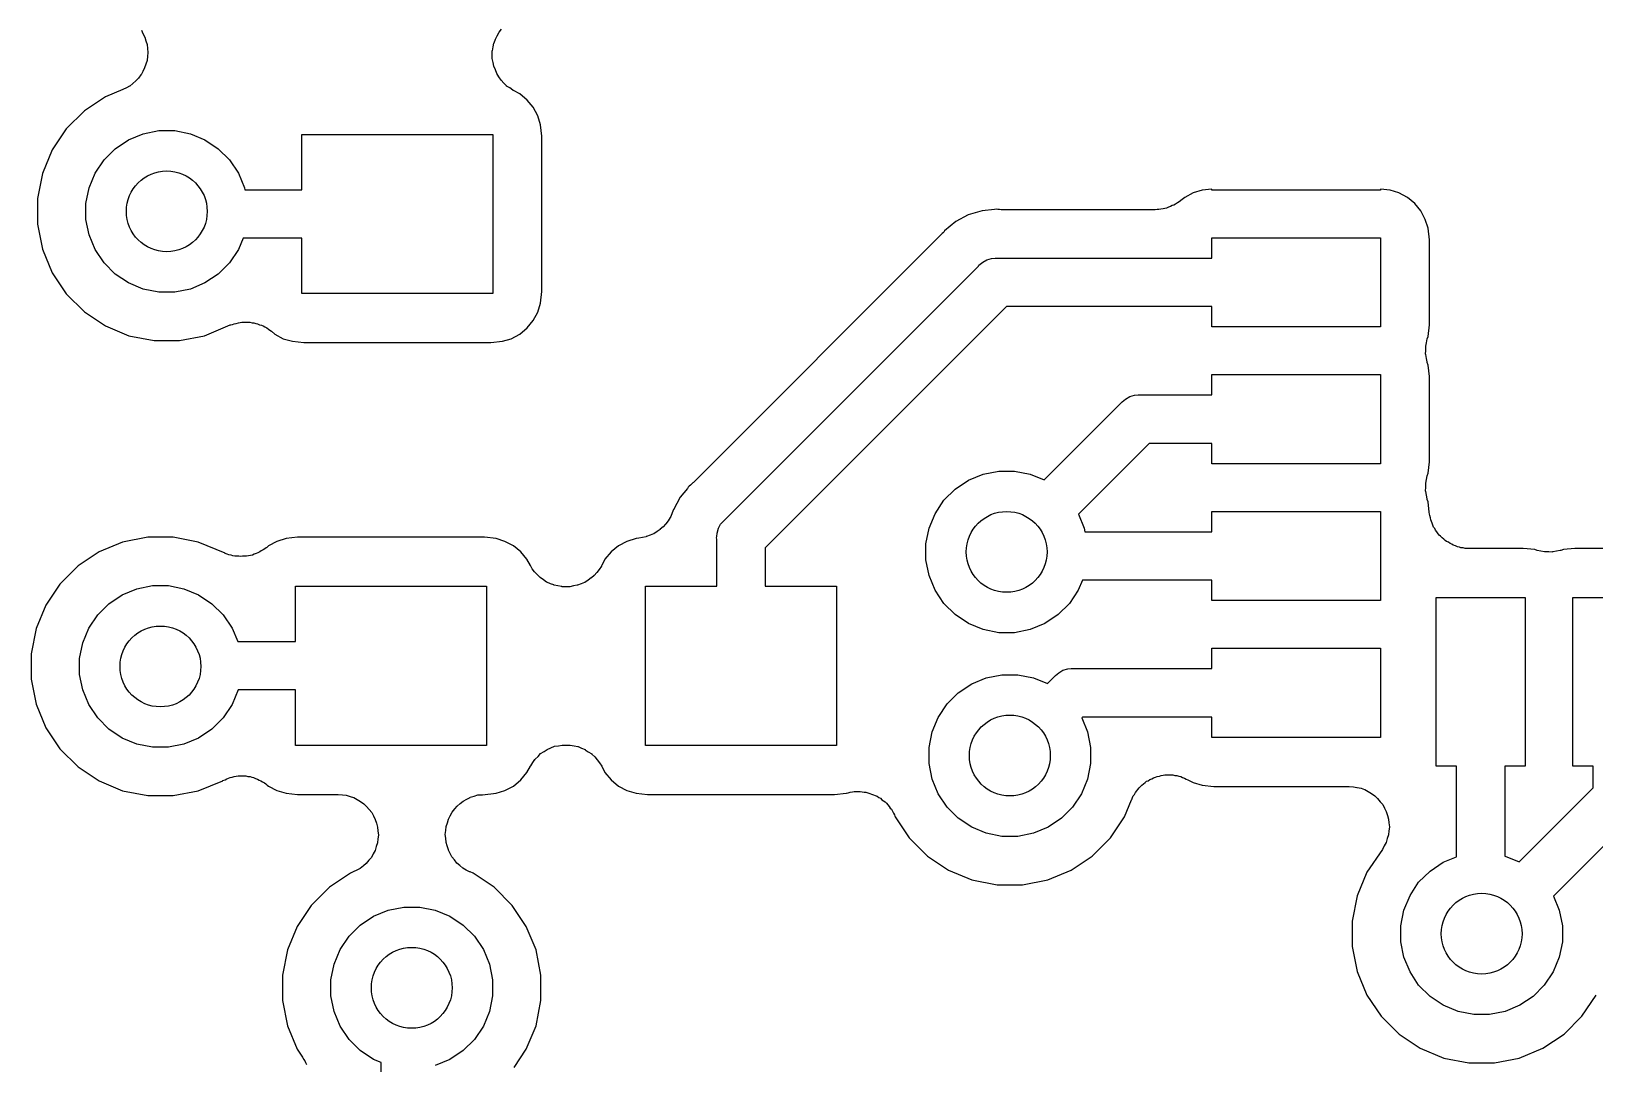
# Model space of a CAD drawing. Extents: x 98.9 to 141.5, y -118.8 to -76.2.
# Drawn here: x 111.229 to 116.143, y -114.049 to -110.804 of the extents above; entities that cross this region are included whole.
import ezdxf

# ---------------------------------------------------------------- set-up
doc = ezdxf.new("R2010")
doc.units = 0
doc.layers.add('BLACK', color=7, linetype='CONTINUOUS')

msp = doc.modelspace()

# ---------------------------------------------------------------- linework, layer by layer
at = {"layer": 'BLACK', "linetype": 'CONTINUOUS'}
for p, q in [((111.575, -110.801), (111.58, -110.811)), ((111.58, -110.811), (111.586, -110.822)), ((112.688, -110.829), (112.693, -110.818)), ((112.693, -110.818), (112.7, -110.807)), ((112.693, -110.818), (112.693, -110.818)), ((112.693, -110.818), (112.693, -110.818)), ((112.7, -110.807), (112.707, -110.797)), ((111.586, -110.822), (111.586, -110.822)), ((111.586, -110.822), (111.586, -110.823)), ((111.586, -110.823), (111.589, -110.834)), ((111.589, -110.834), (111.593, -110.846)), ((111.593, -110.846), (111.593, -110.846)), ((111.593, -110.846), (111.593, -110.846)), ((111.593, -110.846), (111.594, -110.858)), ((111.594, -110.858), (111.595, -110.871)), ((111.595, -110.871), (111.594, -110.883)), ((111.595, -110.871), (111.595, -110.871)), ((111.595, -110.871), (111.595, -110.871)), ((112.678, -110.877), (112.678, -110.865)), ((112.678, -110.865), (112.679, -110.865)), ((112.679, -110.865), (112.681, -110.853)), ((112.679, -110.865), (112.679, -110.865)), ((112.681, -110.853), (112.683, -110.841)), ((112.683, -110.841), (112.684, -110.84)), ((112.683, -110.841), (112.683, -110.841)), ((112.684, -110.84), (112.688, -110.829)), ((111.585, -110.919), (111.58, -110.93)), ((111.589, -110.907), (111.585, -110.919)), ((111.585, -110.919), (111.585, -110.919)), ((111.585, -110.919), (111.585, -110.919)), ((111.593, -110.896), (111.589, -110.907)), ((111.594, -110.883), (111.593, -110.895)), ((111.593, -110.895), (111.593, -110.896)), ((111.593, -110.896), (111.593, -110.896)), ((112.678, -110.889), (112.678, -110.877)), ((112.678, -110.89), (112.678, -110.889)), ((112.681, -110.902), (112.678, -110.89)), ((112.678, -110.89), (112.678, -110.89)), ((112.683, -110.914), (112.681, -110.902)), ((112.688, -110.925), (112.683, -110.914)), ((112.683, -110.914), (112.683, -110.914)), ((112.683, -110.914), (112.683, -110.914)), ((111.548, -110.968), (111.539, -110.976)), ((111.558, -110.96), (111.548, -110.968)), ((111.566, -110.951), (111.558, -110.96)), ((111.558, -110.96), (111.558, -110.96)), ((111.558, -110.96), (111.558, -110.96)), ((111.573, -110.941), (111.566, -110.951)), ((111.574, -110.941), (111.573, -110.941)), ((111.58, -110.93), (111.574, -110.941)), ((111.574, -110.941), (111.574, -110.941)), ((112.692, -110.937), (112.688, -110.925)), ((112.699, -110.947), (112.692, -110.937)), ((112.692, -110.937), (112.692, -110.937)), ((112.692, -110.937), (112.692, -110.937)), ((112.706, -110.958), (112.699, -110.947)), ((112.714, -110.967), (112.706, -110.958)), ((112.706, -110.958), (112.706, -110.958)), ((112.706, -110.958), (112.706, -110.958)), ((112.723, -110.975), (112.714, -110.967)), ((111.462, -111.01), (111.396, -111.054)), ((111.517, -110.987), (111.462, -111.01)), ((111.528, -110.982), (111.517, -110.987)), ((111.538, -110.976), (111.528, -110.982)), ((111.539, -110.976), (111.538, -110.976)), ((111.539, -110.976), (111.539, -110.976)), ((112.723, -110.976), (112.723, -110.975)), ((112.723, -110.975), (112.723, -110.975)), ((112.733, -110.982), (112.723, -110.976)), ((112.743, -110.989), (112.733, -110.982)), ((112.744, -110.99), (112.743, -110.989)), ((112.745, -110.99), (112.744, -110.99)), ((112.744, -110.99), (112.744, -110.99)), ((112.744, -110.99), (112.744, -110.99)), ((112.765, -111.001), (112.745, -110.99)), ((112.788, -111.02), (112.765, -111.001)), ((111.396, -111.054), (111.339, -111.111)), ((112.807, -111.043), (112.788, -111.02)), ((112.821, -111.07), (112.807, -111.043)), ((111.339, -111.111), (111.295, -111.177)), ((111.581, -111.126), (111.63, -111.116)), ((111.63, -111.116), (111.68, -111.116)), ((111.68, -111.116), (111.729, -111.126)), ((112.83, -111.098), (112.821, -111.07)), ((112.834, -111.134), (112.83, -111.098)), ((111.493, -111.173), (111.535, -111.145)), ((111.535, -111.145), (111.581, -111.126)), ((111.729, -111.126), (111.775, -111.145)), ((111.775, -111.145), (111.817, -111.173)), ((112.08, -111.302), (112.08, -111.128)), ((112.08, -111.128), (112.68, -111.128)), ((112.68, -111.128), (112.68, -111.628)), ((112.834, -111.622), (112.834, -111.134)), ((111.295, -111.177), (111.264, -111.251)), ((111.43, -111.25), (111.458, -111.208)), ((111.458, -111.208), (111.493, -111.173)), ((111.817, -111.173), (111.852, -111.208)), ((111.852, -111.208), (111.88, -111.25)), ((111.264, -111.251), (111.249, -111.33)), ((111.411, -111.296), (111.43, -111.25)), ((111.88, -111.25), (111.899, -111.296)), ((111.401, -111.345), (111.411, -111.296)), ((111.899, -111.296), (111.9, -111.302)), ((111.9, -111.302), (112.08, -111.302)), ((114.881, -111.312), (114.855, -111.326)), ((114.91, -111.303), (114.881, -111.312)), ((114.94, -111.3), (114.91, -111.303)), ((114.94, -111.303), (114.94, -111.3)), ((115.47, -111.303), (114.94, -111.303)), ((115.5, -111.303), (115.47, -111.3)), ((115.47, -111.3), (115.47, -111.303)), ((115.528, -111.312), (115.5, -111.303)), ((115.555, -111.326), (115.528, -111.312)), ((111.249, -111.33), (111.249, -111.41)), ((111.401, -111.395), (111.401, -111.345)), ((114.787, -111.362), (114.78, -111.363)), ((114.792, -111.361), (114.787, -111.362)), ((114.797, -111.36), (114.792, -111.361)), ((114.804, -111.357), (114.797, -111.36)), ((114.81, -111.355), (114.804, -111.357)), ((114.815, -111.352), (114.81, -111.355)), ((114.82, -111.35), (114.815, -111.352)), ((114.826, -111.347), (114.82, -111.35)), ((114.832, -111.343), (114.826, -111.347)), ((114.837, -111.34), (114.832, -111.343)), ((114.841, -111.337), (114.837, -111.34)), ((114.843, -111.336), (114.841, -111.337)), ((114.855, -111.326), (114.843, -111.336)), ((115.578, -111.345), (115.555, -111.326)), ((115.597, -111.368), (115.578, -111.345)), ((111.249, -111.41), (111.264, -111.489)), ((111.411, -111.444), (111.401, -111.395)), ((114.135, -111.402), (114.1, -111.431)), ((114.174, -111.381), (114.135, -111.402)), ((114.218, -111.368), (114.174, -111.381)), ((114.257, -111.364), (114.218, -111.368)), ((114.262, -111.363), (114.257, -111.364)), ((114.257, -111.364), (114.257, -111.364)), ((114.267, -111.364), (114.262, -111.363)), ((114.273, -111.364), (114.267, -111.364)), ((114.278, -111.365), (114.273, -111.364)), ((114.28, -111.365), (114.278, -111.365)), ((114.762, -111.365), (114.28, -111.365)), ((114.768, -111.364), (114.762, -111.365)), ((114.773, -111.364), (114.768, -111.364)), ((114.78, -111.363), (114.773, -111.364)), ((115.611, -111.395), (115.597, -111.368)), ((115.62, -111.423), (115.611, -111.395)), ((111.43, -111.49), (111.411, -111.444)), ((111.895, -111.454), (111.88, -111.49)), ((112.08, -111.454), (111.895, -111.454)), ((112.08, -111.628), (112.08, -111.454)), ((114.088, -111.444), (113.311, -112.222)), ((114.092, -111.44), (114.088, -111.444)), ((114.096, -111.436), (114.092, -111.44)), ((114.097, -111.435), (114.096, -111.436)), ((114.1, -111.431), (114.097, -111.435)), ((114.94, -111.517), (114.94, -111.453)), ((114.94, -111.453), (115.47, -111.453)), ((115.47, -111.453), (115.47, -111.733)), ((115.624, -111.459), (115.62, -111.423)), ((115.624, -111.727), (115.624, -111.459)), ((111.264, -111.489), (111.295, -111.563)), ((111.458, -111.532), (111.43, -111.49)), ((111.88, -111.49), (111.852, -111.532)), ((111.493, -111.567), (111.458, -111.532)), ((111.852, -111.532), (111.817, -111.567)), ((113.409, -112.339), (114.206, -111.542)), ((114.206, -111.542), (114.208, -111.539)), ((114.208, -111.539), (114.22, -111.53)), ((114.22, -111.53), (114.233, -111.522)), ((114.233, -111.522), (114.247, -111.518)), ((114.247, -111.518), (114.259, -111.517)), ((114.259, -111.517), (114.259, -111.517)), ((114.259, -111.517), (114.262, -111.517)), ((114.262, -111.517), (114.266, -111.517)), ((114.266, -111.517), (114.94, -111.517)), ((111.295, -111.563), (111.339, -111.629)), ((111.535, -111.595), (111.493, -111.567)), ((111.581, -111.614), (111.535, -111.595)), ((111.775, -111.595), (111.729, -111.614)), ((111.817, -111.567), (111.775, -111.595)), ((111.339, -111.629), (111.396, -111.686)), ((111.63, -111.624), (111.581, -111.614)), ((111.68, -111.624), (111.63, -111.624)), ((111.729, -111.614), (111.68, -111.624)), ((112.68, -111.628), (112.08, -111.628)), ((112.83, -111.658), (112.834, -111.622)), ((111.396, -111.686), (111.462, -111.73)), ((112.807, -111.713), (112.821, -111.687)), ((112.821, -111.687), (112.83, -111.658)), ((114.294, -111.669), (113.536, -112.427)), ((114.94, -111.669), (114.294, -111.669)), ((114.94, -111.733), (114.94, -111.669)), ((111.462, -111.73), (111.536, -111.761)), ((111.774, -111.761), (111.854, -111.727)), ((111.854, -111.727), (111.856, -111.727)), ((111.856, -111.727), (111.862, -111.725)), ((111.862, -111.725), (111.867, -111.723)), ((111.867, -111.723), (111.873, -111.722)), ((111.873, -111.722), (111.88, -111.72)), ((111.88, -111.72), (111.886, -111.719)), ((111.886, -111.719), (111.891, -111.718)), ((111.891, -111.718), (111.898, -111.718)), ((111.898, -111.718), (111.905, -111.718)), ((111.905, -111.718), (111.91, -111.718)), ((111.91, -111.718), (111.916, -111.718)), ((111.916, -111.718), (111.923, -111.72)), ((111.923, -111.72), (111.929, -111.72)), ((111.929, -111.72), (111.935, -111.722)), ((111.935, -111.722), (111.94, -111.723)), ((111.94, -111.723), (111.946, -111.726)), ((111.946, -111.726), (111.953, -111.728)), ((111.953, -111.728), (111.958, -111.73)), ((111.958, -111.73), (111.963, -111.733)), ((111.963, -111.733), (111.969, -111.736)), ((111.969, -111.736), (111.975, -111.74)), ((111.975, -111.74), (111.979, -111.743)), ((111.979, -111.743), (111.984, -111.746)), ((111.984, -111.746), (111.995, -111.756)), ((112.765, -111.756), (112.788, -111.736)), ((112.788, -111.736), (112.807, -111.713)), ((115.47, -111.733), (114.94, -111.733)), ((115.62, -111.763), (115.624, -111.727)), ((111.536, -111.761), (111.615, -111.776)), ((111.615, -111.776), (111.695, -111.776)), ((111.695, -111.776), (111.774, -111.761)), ((111.995, -111.756), (112.021, -111.77)), ((112.021, -111.77), (112.05, -111.778)), ((112.05, -111.778), (112.086, -111.782)), ((112.086, -111.782), (112.674, -111.782)), ((112.674, -111.782), (112.71, -111.778)), ((112.71, -111.778), (112.738, -111.77)), ((112.738, -111.77), (112.765, -111.756)), ((115.613, -111.794), (115.615, -111.783)), ((115.613, -111.795), (115.613, -111.794)), ((115.613, -111.796), (115.613, -111.795)), ((115.613, -111.807), (115.613, -111.796)), ((115.615, -111.783), (115.617, -111.771)), ((115.617, -111.771), (115.62, -111.763)), ((115.612, -111.819), (115.613, -111.807)), ((115.613, -111.82), (115.612, -111.819)), ((115.615, -111.832), (115.613, -111.82)), ((115.613, -111.82), (115.613, -111.82)), ((115.617, -111.843), (115.615, -111.832)), ((115.617, -111.845), (115.617, -111.843)), ((115.62, -111.853), (115.617, -111.845)), ((115.617, -111.845), (115.617, -111.845)), ((115.617, -111.845), (115.617, -111.845)), ((115.617, -111.845), (115.617, -111.845)), ((115.624, -111.889), (115.62, -111.853)), ((114.94, -111.947), (114.94, -111.883)), ((114.94, -111.883), (115.47, -111.883)), ((115.47, -111.883), (115.47, -112.163)), ((115.624, -112.157), (115.624, -111.889)), ((114.669, -111.96), (114.682, -111.952)), ((114.682, -111.952), (114.697, -111.948)), ((114.697, -111.948), (114.708, -111.947)), ((114.708, -111.947), (114.708, -111.947)), ((114.708, -111.947), (114.712, -111.947)), ((114.712, -111.947), (114.716, -111.947)), ((114.716, -111.947), (114.94, -111.947)), ((114.413, -112.214), (114.655, -111.972)), ((114.655, -111.972), (114.658, -111.969)), ((114.658, -111.969), (114.669, -111.96)), ((114.743, -112.099), (114.521, -112.322)), ((114.94, -112.099), (114.743, -112.099)), ((114.94, -112.163), (114.94, -112.099)), ((114.175, -112.215), (114.221, -112.196)), ((114.221, -112.196), (114.27, -112.186)), ((114.27, -112.186), (114.32, -112.186)), ((114.32, -112.186), (114.369, -112.196)), ((114.369, -112.196), (114.413, -112.214)), ((115.47, -112.163), (114.94, -112.163)), ((115.617, -112.201), (115.62, -112.193)), ((115.62, -112.193), (115.624, -112.157)), ((113.292, -112.241), (113.269, -112.268)), ((113.294, -112.237), (113.292, -112.241)), ((113.292, -112.241), (113.292, -112.241)), ((113.297, -112.233), (113.294, -112.237)), ((113.294, -112.237), (113.294, -112.237)), ((113.301, -112.23), (113.297, -112.233)), ((113.305, -112.226), (113.301, -112.23)), ((113.309, -112.223), (113.305, -112.226)), ((113.311, -112.222), (113.309, -112.223)), ((114.098, -112.278), (114.133, -112.243)), ((114.133, -112.243), (114.175, -112.215)), ((115.612, -112.249), (115.613, -112.237)), ((115.613, -112.224), (115.615, -112.213)), ((115.613, -112.225), (115.613, -112.224)), ((115.613, -112.226), (115.613, -112.225)), ((115.613, -112.237), (115.613, -112.226)), ((115.615, -112.213), (115.617, -112.201)), ((113.269, -112.268), (113.248, -112.308)), ((114.07, -112.32), (114.098, -112.278)), ((115.613, -112.25), (115.612, -112.249)), ((115.615, -112.262), (115.613, -112.25)), ((115.613, -112.25), (115.613, -112.25)), ((115.617, -112.273), (115.615, -112.262)), ((115.617, -112.275), (115.617, -112.273)), ((115.62, -112.283), (115.617, -112.275)), ((115.617, -112.275), (115.617, -112.275)), ((115.617, -112.275), (115.617, -112.275)), ((115.617, -112.275), (115.617, -112.275)), ((115.623, -112.315), (115.62, -112.283)), ((113.231, -112.342), (113.224, -112.352)), ((113.237, -112.332), (113.231, -112.342)), ((113.238, -112.332), (113.237, -112.332)), ((113.242, -112.32), (113.238, -112.331)), ((113.238, -112.331), (113.238, -112.332)), ((113.247, -112.309), (113.242, -112.32)), ((113.248, -112.308), (113.247, -112.308)), ((113.247, -112.308), (113.247, -112.308)), ((113.247, -112.308), (113.247, -112.308)), ((113.247, -112.308), (113.247, -112.309)), ((113.396, -112.353), (113.406, -112.342)), ((113.406, -112.342), (113.409, -112.339)), ((114.051, -112.366), (114.07, -112.32)), ((114.521, -112.322), (114.539, -112.366)), ((114.94, -112.377), (114.94, -112.313)), ((114.94, -112.313), (115.47, -112.313)), ((115.47, -112.313), (115.47, -112.593)), ((115.624, -112.321), (115.623, -112.315)), ((115.625, -112.326), (115.624, -112.321)), ((115.627, -112.333), (115.625, -112.326)), ((115.628, -112.339), (115.627, -112.333)), ((115.63, -112.345), (115.628, -112.339)), ((115.632, -112.35), (115.63, -112.345)), ((111.595, -112.394), (111.516, -112.409)), ((111.675, -112.394), (111.595, -112.394)), ((111.754, -112.409), (111.675, -112.394)), ((112.066, -112.394), (112.03, -112.398)), ((112.654, -112.394), (112.066, -112.394)), ((112.69, -112.398), (112.654, -112.394)), ((113.162, -112.393), (113.15, -112.395)), ((113.163, -112.392), (113.162, -112.392)), ((113.162, -112.392), (113.162, -112.393)), ((113.174, -112.388), (113.163, -112.392)), ((113.185, -112.383), (113.174, -112.388)), ((113.186, -112.383), (113.185, -112.383)), ((113.185, -112.383), (113.185, -112.383)), ((113.196, -112.376), (113.186, -112.383)), ((113.206, -112.37), (113.196, -112.376)), ((113.215, -112.361), (113.206, -112.369)), ((113.206, -112.369), (113.206, -112.369)), ((113.206, -112.369), (113.206, -112.37)), ((113.223, -112.353), (113.215, -112.361)), ((113.224, -112.352), (113.223, -112.353)), ((113.224, -112.352), (113.224, -112.352)), ((113.383, -112.396), (113.384, -112.392)), ((113.384, -112.392), (113.385, -112.381)), ((113.385, -112.381), (113.389, -112.366)), ((113.389, -112.366), (113.396, -112.353)), ((114.041, -112.415), (114.051, -112.366)), ((114.539, -112.366), (114.541, -112.377)), ((114.541, -112.377), (114.94, -112.377)), ((115.635, -112.356), (115.632, -112.35)), ((115.637, -112.362), (115.635, -112.356)), ((115.641, -112.367), (115.637, -112.362)), ((115.643, -112.372), (115.641, -112.367)), ((115.647, -112.377), (115.643, -112.372)), ((115.651, -112.383), (115.647, -112.377)), ((115.655, -112.387), (115.651, -112.383)), ((115.659, -112.391), (115.655, -112.387)), ((115.664, -112.396), (115.659, -112.391)), ((111.442, -112.44), (111.376, -112.484)), ((111.516, -112.409), (111.442, -112.44)), ((111.838, -112.444), (111.754, -112.409)), ((111.941, -112.443), (111.936, -112.445)), ((111.947, -112.44), (111.941, -112.443)), ((111.952, -112.437), (111.947, -112.44)), ((111.958, -112.434), (111.952, -112.437)), ((111.963, -112.43), (111.958, -112.434)), ((111.967, -112.427), (111.963, -112.43)), ((111.969, -112.426), (111.967, -112.427)), ((111.975, -112.421), (111.969, -112.426)), ((112.001, -112.407), (111.975, -112.421)), ((112.03, -112.398), (112.001, -112.407)), ((112.718, -112.407), (112.69, -112.398)), ((112.745, -112.421), (112.718, -112.407)), ((112.768, -112.44), (112.745, -112.421)), ((112.787, -112.463), (112.768, -112.44)), ((113.052, -112.44), (113.032, -112.463)), ((113.075, -112.421), (113.052, -112.44)), ((113.101, -112.407), (113.075, -112.421)), ((113.13, -112.398), (113.101, -112.407)), ((113.139, -112.397), (113.13, -112.398)), ((113.15, -112.395), (113.139, -112.397)), ((113.384, -112.4), (113.383, -112.396)), ((113.384, -112.548), (113.384, -112.4)), ((113.536, -112.427), (113.536, -112.548)), ((114.041, -112.465), (114.041, -112.415)), ((115.669, -112.4), (115.664, -112.396)), ((115.673, -112.404), (115.669, -112.4)), ((115.678, -112.407), (115.673, -112.404)), ((115.684, -112.41), (115.678, -112.407)), ((115.689, -112.414), (115.684, -112.41)), ((115.694, -112.416), (115.689, -112.414)), ((115.699, -112.419), (115.694, -112.416)), ((115.706, -112.421), (115.699, -112.419)), ((115.712, -112.424), (115.706, -112.421)), ((115.718, -112.425), (115.712, -112.424)), ((115.723, -112.427), (115.718, -112.425)), ((115.73, -112.427), (115.723, -112.427)), ((115.736, -112.429), (115.73, -112.427)), ((115.742, -112.429), (115.736, -112.429)), ((115.748, -112.429), (115.742, -112.429)), ((115.749, -112.429), (115.748, -112.429)), ((115.919, -112.429), (115.749, -112.429)), ((115.955, -112.433), (115.919, -112.429)), ((115.963, -112.436), (115.955, -112.433)), ((115.974, -112.438), (115.963, -112.436)), ((115.986, -112.44), (115.974, -112.438)), ((115.987, -112.44), (115.986, -112.44)), ((115.999, -112.44), (115.987, -112.44)), ((115.987, -112.44), (115.987, -112.44)), ((116.011, -112.441), (115.999, -112.44)), ((116.012, -112.44), (116.011, -112.44)), ((116.011, -112.44), (116.011, -112.441)), ((116.023, -112.438), (116.012, -112.44)), ((116.035, -112.436), (116.023, -112.438)), ((116.036, -112.436), (116.035, -112.436)), ((116.037, -112.436), (116.036, -112.436)), ((116.036, -112.436), (116.036, -112.436)), ((116.036, -112.436), (116.036, -112.436)), ((116.045, -112.433), (116.037, -112.436)), ((116.081, -112.429), (116.045, -112.433)), ((116.349, -112.429), (116.081, -112.429)), ((111.376, -112.484), (111.319, -112.541)), ((111.839, -112.445), (111.838, -112.444)), ((111.845, -112.447), (111.839, -112.445)), ((111.85, -112.449), (111.845, -112.447)), ((111.857, -112.45), (111.85, -112.449)), ((111.863, -112.452), (111.857, -112.45)), ((111.869, -112.453), (111.863, -112.452)), ((111.874, -112.454), (111.869, -112.453)), ((111.881, -112.454), (111.874, -112.454)), ((111.888, -112.455), (111.881, -112.454)), ((111.893, -112.454), (111.888, -112.455)), ((111.899, -112.454), (111.893, -112.454)), ((111.906, -112.453), (111.899, -112.454)), ((111.912, -112.452), (111.906, -112.453)), ((111.918, -112.451), (111.912, -112.452)), ((111.924, -112.45), (111.918, -112.451)), ((111.93, -112.447), (111.924, -112.45)), ((111.936, -112.445), (111.93, -112.447)), ((112.798, -112.483), (112.787, -112.463)), ((112.804, -112.493), (112.798, -112.483)), ((113.021, -112.485), (113.014, -112.495)), ((113.022, -112.483), (113.021, -112.484)), ((113.021, -112.484), (113.021, -112.484)), ((113.021, -112.484), (113.021, -112.484)), ((113.021, -112.484), (113.021, -112.485)), ((113.032, -112.463), (113.022, -112.483)), ((114.051, -112.514), (114.041, -112.465)), ((111.319, -112.541), (111.275, -112.607)), ((112.811, -112.503), (112.804, -112.493)), ((112.812, -112.504), (112.811, -112.503)), ((112.811, -112.503), (112.811, -112.503)), ((112.82, -112.512), (112.812, -112.504)), ((112.829, -112.521), (112.82, -112.512)), ((112.839, -112.528), (112.829, -112.521)), ((112.829, -112.521), (112.829, -112.521)), ((112.829, -112.521), (112.829, -112.521)), ((112.849, -112.535), (112.839, -112.528)), ((112.85, -112.535), (112.849, -112.535)), ((112.849, -112.535), (112.849, -112.535)), ((112.861, -112.54), (112.85, -112.535)), ((112.872, -112.544), (112.861, -112.54)), ((112.957, -112.54), (112.946, -112.545)), ((112.968, -112.536), (112.957, -112.54)), ((112.969, -112.536), (112.968, -112.536)), ((112.979, -112.529), (112.969, -112.536)), ((112.969, -112.536), (112.969, -112.536)), ((112.989, -112.522), (112.979, -112.529)), ((112.99, -112.522), (112.989, -112.522)), ((112.989, -112.522), (112.989, -112.522)), ((112.998, -112.514), (112.99, -112.522)), ((113.007, -112.505), (112.998, -112.514)), ((113.014, -112.495), (113.007, -112.505)), ((113.007, -112.505), (113.007, -112.505)), ((113.007, -112.505), (113.007, -112.505)), ((114.07, -112.56), (114.051, -112.514)), ((114.533, -112.529), (114.52, -112.56)), ((114.94, -112.529), (114.533, -112.529)), ((114.94, -112.593), (114.94, -112.529)), ((111.473, -112.603), (111.515, -112.575)), ((111.515, -112.575), (111.561, -112.556)), ((111.561, -112.556), (111.61, -112.546)), ((111.61, -112.546), (111.66, -112.546)), ((111.66, -112.546), (111.709, -112.556)), ((111.709, -112.556), (111.755, -112.575)), ((111.755, -112.575), (111.797, -112.603)), ((112.06, -112.722), (112.06, -112.548)), ((112.06, -112.548), (112.66, -112.548)), ((112.66, -112.548), (112.66, -113.048)), ((112.872, -112.545), (112.872, -112.544)), ((112.873, -112.545), (112.872, -112.545)), ((112.884, -112.547), (112.873, -112.545)), ((112.896, -112.549), (112.884, -112.547)), ((112.897, -112.549), (112.896, -112.549)), ((112.897, -112.55), (112.897, -112.549)), ((112.909, -112.55), (112.897, -112.55)), ((112.921, -112.55), (112.909, -112.55)), ((112.922, -112.55), (112.921, -112.55)), ((112.921, -112.55), (112.921, -112.55)), ((112.933, -112.547), (112.922, -112.55)), ((112.945, -112.545), (112.933, -112.547)), ((112.946, -112.545), (112.945, -112.545)), ((112.946, -112.545), (112.946, -112.545)), ((113.16, -113.048), (113.16, -112.548)), ((113.16, -112.548), (113.384, -112.548)), ((113.536, -112.548), (113.76, -112.548)), ((113.76, -112.548), (113.76, -113.048)), ((114.098, -112.602), (114.07, -112.56)), ((114.52, -112.56), (114.492, -112.602)), ((115.645, -113.113), (115.645, -112.583)), ((115.645, -112.583), (115.925, -112.583)), ((115.925, -112.583), (115.925, -113.113)), ((116.075, -113.113), (116.075, -112.583)), ((116.075, -112.583), (116.355, -112.583)), ((111.275, -112.607), (111.244, -112.681)), ((111.41, -112.68), (111.438, -112.638)), ((111.438, -112.638), (111.473, -112.603)), ((111.797, -112.603), (111.832, -112.638)), ((111.832, -112.638), (111.86, -112.68)), ((114.133, -112.637), (114.098, -112.602)), ((114.175, -112.665), (114.133, -112.637)), ((114.457, -112.637), (114.415, -112.665)), ((114.492, -112.602), (114.457, -112.637)), ((115.47, -112.593), (114.94, -112.593)), ((111.244, -112.681), (111.229, -112.76)), ((111.391, -112.726), (111.41, -112.68)), ((111.86, -112.68), (111.878, -112.722)), ((114.221, -112.684), (114.175, -112.665)), ((114.27, -112.694), (114.221, -112.684)), ((114.369, -112.684), (114.32, -112.694)), ((114.415, -112.665), (114.369, -112.684)), ((111.381, -112.775), (111.391, -112.726)), ((111.878, -112.722), (112.06, -112.722)), ((114.32, -112.694), (114.27, -112.694)), ((111.229, -112.76), (111.229, -112.84)), ((111.381, -112.825), (111.381, -112.775)), ((114.94, -112.807), (114.94, -112.743)), ((114.94, -112.743), (115.47, -112.743)), ((115.47, -112.743), (115.47, -113.023)), ((111.391, -112.874), (111.381, -112.825)), ((114.185, -112.855), (114.231, -112.836)), ((114.231, -112.836), (114.28, -112.826)), ((114.28, -112.826), (114.33, -112.826)), ((114.33, -112.826), (114.379, -112.836)), ((114.379, -112.836), (114.423, -112.854)), ((114.423, -112.854), (114.445, -112.832)), ((114.445, -112.832), (114.448, -112.829)), ((114.448, -112.829), (114.459, -112.82)), ((114.459, -112.82), (114.472, -112.812)), ((114.472, -112.812), (114.487, -112.808)), ((114.487, -112.808), (114.498, -112.807)), ((114.498, -112.807), (114.498, -112.807)), ((114.498, -112.807), (114.502, -112.807)), ((114.502, -112.807), (114.506, -112.807)), ((114.506, -112.807), (114.94, -112.807)), ((111.229, -112.84), (111.244, -112.919)), ((111.41, -112.92), (111.391, -112.874)), ((111.879, -112.874), (111.86, -112.92)), ((112.06, -112.874), (111.879, -112.874)), ((112.06, -113.048), (112.06, -112.874)), ((114.108, -112.918), (114.143, -112.883)), ((114.143, -112.883), (114.185, -112.855)), ((111.244, -112.919), (111.275, -112.993)), ((111.438, -112.962), (111.41, -112.92)), ((111.86, -112.92), (111.832, -112.962)), ((114.08, -112.96), (114.108, -112.918)), ((111.473, -112.997), (111.438, -112.962)), ((111.832, -112.962), (111.797, -112.997)), ((114.061, -113.006), (114.08, -112.96)), ((114.533, -112.959), (114.531, -112.962)), ((114.531, -112.962), (114.549, -113.006)), ((114.94, -112.959), (114.533, -112.959)), ((114.94, -113.023), (114.94, -112.959)), ((111.275, -112.993), (111.319, -113.059)), ((111.515, -113.025), (111.473, -112.997)), ((111.561, -113.044), (111.515, -113.025)), ((111.755, -113.025), (111.709, -113.044)), ((111.797, -112.997), (111.755, -113.025)), ((114.051, -113.055), (114.061, -113.006)), ((114.549, -113.006), (114.559, -113.055)), ((115.47, -113.023), (114.94, -113.023)), ((111.319, -113.059), (111.376, -113.116)), ((111.61, -113.054), (111.561, -113.044)), ((111.66, -113.054), (111.61, -113.054)), ((111.709, -113.044), (111.66, -113.054)), ((112.66, -113.048), (112.06, -113.048)), ((112.822, -113.083), (112.83, -113.074)), ((112.83, -113.074), (112.841, -113.067)), ((112.83, -113.074), (112.83, -113.074)), ((112.83, -113.074), (112.83, -113.074)), ((112.841, -113.067), (112.851, -113.061)), ((112.851, -113.061), (112.862, -113.056)), ((112.851, -113.061), (112.851, -113.061)), ((112.851, -113.061), (112.851, -113.061)), ((112.862, -113.056), (112.874, -113.051)), ((112.874, -113.051), (112.886, -113.049)), ((112.874, -113.051), (112.874, -113.051)), ((112.874, -113.051), (112.874, -113.051)), ((112.886, -113.049), (112.898, -113.047)), ((112.898, -113.047), (112.898, -113.047)), ((112.898, -113.047), (112.899, -113.047)), ((112.899, -113.047), (112.911, -113.047)), ((112.911, -113.047), (112.923, -113.047)), ((112.923, -113.047), (112.923, -113.047)), ((112.923, -113.047), (112.923, -113.047)), ((112.923, -113.047), (112.935, -113.049)), ((112.935, -113.049), (112.947, -113.052)), ((112.947, -113.052), (112.947, -113.052)), ((112.947, -113.052), (112.948, -113.052)), ((112.948, -113.052), (112.959, -113.057)), ((112.959, -113.057), (112.97, -113.061)), ((112.97, -113.061), (112.97, -113.061)), ((112.97, -113.061), (112.97, -113.062)), ((112.97, -113.062), (112.98, -113.068)), ((112.98, -113.068), (112.991, -113.075)), ((112.991, -113.075), (112.991, -113.075)), ((112.991, -113.075), (112.991, -113.076)), ((112.991, -113.076), (113, -113.084)), ((113.76, -113.048), (113.16, -113.048)), ((114.051, -113.105), (114.051, -113.055)), ((114.559, -113.055), (114.559, -113.105)), ((111.376, -113.116), (111.442, -113.16)), ((112.787, -113.133), (112.798, -113.113)), ((112.798, -113.113), (112.798, -113.112)), ((112.798, -113.112), (112.798, -113.112)), ((112.798, -113.112), (112.798, -113.112)), ((112.798, -113.112), (112.799, -113.112)), ((112.799, -113.112), (112.806, -113.102)), ((112.806, -113.102), (112.812, -113.092)), ((112.812, -113.092), (112.813, -113.092)), ((112.813, -113.091), (112.822, -113.083)), ((112.813, -113.092), (112.813, -113.091)), ((113, -113.084), (113.008, -113.093)), ((113.008, -113.093), (113.008, -113.093)), ((113.008, -113.093), (113.008, -113.093)), ((113.008, -113.093), (113.015, -113.103)), ((113.015, -113.103), (113.022, -113.113)), ((113.022, -113.113), (113.032, -113.133)), ((114.061, -113.154), (114.051, -113.105)), ((114.559, -113.105), (114.549, -113.154)), ((115.709, -113.113), (115.645, -113.113)), ((115.709, -113.398), (115.709, -113.113)), ((115.925, -113.113), (115.861, -113.113)), ((115.861, -113.113), (115.861, -113.396)), ((116.139, -113.113), (116.075, -113.113)), ((116.139, -113.181), (116.139, -113.113)), ((111.442, -113.16), (111.516, -113.191)), ((111.754, -113.191), (111.831, -113.159)), ((111.831, -113.158), (111.838, -113.156)), ((111.831, -113.159), (111.831, -113.158)), ((111.838, -113.156), (111.844, -113.153)), ((111.844, -113.153), (111.849, -113.151)), ((111.849, -113.151), (111.854, -113.149)), ((111.854, -113.149), (111.861, -113.148)), ((111.861, -113.148), (111.867, -113.146)), ((111.867, -113.146), (111.873, -113.145)), ((111.873, -113.145), (111.879, -113.144)), ((111.879, -113.144), (111.885, -113.144)), ((111.885, -113.144), (111.892, -113.144)), ((111.892, -113.144), (111.898, -113.144)), ((111.898, -113.144), (111.903, -113.144)), ((111.903, -113.144), (111.91, -113.146)), ((111.91, -113.146), (111.917, -113.146)), ((111.917, -113.146), (111.922, -113.148)), ((111.922, -113.148), (111.928, -113.149)), ((111.928, -113.149), (111.934, -113.152)), ((111.934, -113.152), (111.94, -113.154)), ((111.94, -113.154), (111.945, -113.157)), ((111.945, -113.157), (111.951, -113.159)), ((111.951, -113.159), (111.956, -113.163)), ((111.956, -113.163), (111.962, -113.166)), ((111.962, -113.166), (111.966, -113.169)), ((111.966, -113.169), (111.971, -113.173)), ((111.971, -113.173), (111.975, -113.176)), ((111.975, -113.176), (112.001, -113.19)), ((112.718, -113.19), (112.745, -113.176)), ((112.745, -113.176), (112.768, -113.156)), ((112.768, -113.156), (112.787, -113.133)), ((113.032, -113.133), (113.052, -113.156)), ((113.052, -113.156), (113.075, -113.176)), ((113.075, -113.176), (113.101, -113.19)), ((114.08, -113.2), (114.061, -113.154)), ((114.549, -113.154), (114.53, -113.2)), ((114.712, -113.182), (114.716, -113.177)), ((114.716, -113.177), (114.72, -113.173)), ((114.72, -113.173), (114.725, -113.169)), ((114.725, -113.169), (114.73, -113.165)), ((114.73, -113.165), (114.735, -113.161)), ((114.735, -113.161), (114.74, -113.159)), ((114.74, -113.159), (114.745, -113.155)), ((114.745, -113.155), (114.751, -113.153)), ((114.751, -113.153), (114.757, -113.15)), ((114.757, -113.15), (114.763, -113.148)), ((114.763, -113.148), (114.768, -113.146)), ((114.768, -113.146), (114.775, -113.145)), ((114.775, -113.145), (114.781, -113.143)), ((114.781, -113.143), (114.787, -113.142)), ((114.787, -113.142), (114.792, -113.141)), ((114.792, -113.141), (114.799, -113.141)), ((114.799, -113.141), (114.806, -113.141)), ((114.806, -113.141), (114.811, -113.141)), ((114.811, -113.141), (114.817, -113.141)), ((114.817, -113.141), (114.824, -113.143)), ((114.824, -113.143), (114.83, -113.143)), ((114.83, -113.143), (114.836, -113.145)), ((114.836, -113.145), (114.842, -113.146)), ((114.842, -113.146), (114.848, -113.149)), ((114.848, -113.149), (114.854, -113.151)), ((114.854, -113.151), (114.859, -113.154)), ((114.859, -113.154), (114.864, -113.156)), ((114.864, -113.156), (114.881, -113.165)), ((114.881, -113.165), (114.91, -113.173)), ((114.91, -113.173), (114.946, -113.177)), ((114.946, -113.177), (115.371, -113.177)), ((115.371, -113.177), (115.372, -113.177)), ((115.372, -113.177), (115.372, -113.177)), ((115.372, -113.177), (115.372, -113.177)), ((115.372, -113.177), (115.372, -113.177)), ((115.372, -113.177), (115.385, -113.178)), ((115.385, -113.178), (115.396, -113.18)), ((115.396, -113.18), (115.397, -113.18)), ((115.397, -113.18), (115.397, -113.18)), ((115.397, -113.18), (115.409, -113.183)), ((111.516, -113.191), (111.595, -113.206)), ((111.595, -113.206), (111.675, -113.206)), ((111.675, -113.206), (111.754, -113.191)), ((112.001, -113.19), (112.03, -113.198)), ((112.03, -113.198), (112.066, -113.202)), ((112.066, -113.202), (112.193, -113.202)), ((112.193, -113.202), (112.194, -113.202)), ((112.194, -113.202), (112.194, -113.202)), ((112.194, -113.202), (112.194, -113.202)), ((112.194, -113.202), (112.194, -113.202)), ((112.194, -113.202), (112.207, -113.203)), ((112.207, -113.203), (112.219, -113.205)), ((112.219, -113.205), (112.219, -113.205)), ((112.219, -113.205), (112.219, -113.205)), ((112.219, -113.205), (112.231, -113.209)), ((112.231, -113.209), (112.242, -113.212)), ((112.242, -113.212), (112.242, -113.212)), ((112.242, -113.212), (112.243, -113.212)), ((112.243, -113.212), (112.253, -113.218)), ((112.253, -113.218), (112.264, -113.224)), ((112.264, -113.224), (112.264, -113.224)), ((112.264, -113.224), (112.264, -113.224)), ((112.264, -113.224), (112.274, -113.232)), ((112.577, -113.231), (112.587, -113.223)), ((112.587, -113.223), (112.598, -113.217)), ((112.587, -113.223), (112.587, -113.223)), ((112.587, -113.223), (112.587, -113.223)), ((112.598, -113.217), (112.609, -113.212)), ((112.609, -113.211), (112.621, -113.208)), ((112.609, -113.212), (112.609, -113.211)), ((112.609, -113.212), (112.609, -113.212)), ((112.621, -113.208), (112.633, -113.204)), ((112.633, -113.204), (112.644, -113.203)), ((112.633, -113.204), (112.633, -113.204)), ((112.633, -113.204), (112.633, -113.204)), ((112.644, -113.203), (112.647, -113.203)), ((112.647, -113.203), (112.69, -113.198)), ((112.69, -113.198), (112.718, -113.19)), ((113.101, -113.19), (113.13, -113.198)), ((113.13, -113.198), (113.166, -113.202)), ((113.166, -113.202), (113.754, -113.202)), ((113.754, -113.202), (113.79, -113.198)), ((113.79, -113.198), (113.79, -113.198)), ((113.79, -113.198), (113.792, -113.198)), ((113.792, -113.198), (113.797, -113.197)), ((113.797, -113.197), (113.803, -113.195)), ((113.803, -113.195), (113.81, -113.194)), ((113.81, -113.194), (113.816, -113.193)), ((113.816, -113.193), (113.822, -113.193)), ((113.822, -113.193), (113.828, -113.193)), ((113.828, -113.193), (113.834, -113.193)), ((113.834, -113.193), (113.841, -113.194)), ((113.841, -113.194), (113.847, -113.195)), ((113.847, -113.195), (113.852, -113.195)), ((113.852, -113.195), (113.859, -113.197)), ((113.859, -113.197), (113.865, -113.199)), ((113.865, -113.199), (113.87, -113.201)), ((113.87, -113.201), (113.876, -113.203)), ((113.876, -113.203), (113.882, -113.206)), ((113.882, -113.206), (113.888, -113.208)), ((113.888, -113.208), (113.893, -113.212)), ((113.893, -113.212), (113.898, -113.214)), ((113.898, -113.214), (113.903, -113.219)), ((113.903, -113.219), (113.908, -113.222)), ((113.908, -113.222), (113.913, -113.226)), ((113.913, -113.226), (113.917, -113.23)), ((113.917, -113.23), (113.921, -113.235)), ((114.108, -113.242), (114.08, -113.2)), ((114.53, -113.2), (114.502, -113.242)), ((114.665, -113.273), (114.687, -113.219)), ((114.687, -113.219), (114.688, -113.218)), ((114.688, -113.218), (114.691, -113.212)), ((114.691, -113.212), (114.693, -113.207)), ((114.693, -113.207), (114.697, -113.202)), ((114.697, -113.202), (114.7, -113.196)), ((114.7, -113.196), (114.704, -113.191)), ((114.704, -113.191), (114.707, -113.187)), ((114.707, -113.187), (114.712, -113.182)), ((115.409, -113.183), (115.42, -113.187)), ((115.42, -113.187), (115.42, -113.187)), ((115.42, -113.187), (115.421, -113.187)), ((115.421, -113.187), (115.431, -113.193)), ((115.431, -113.193), (115.442, -113.199)), ((115.442, -113.199), (115.442, -113.199)), ((115.442, -113.199), (115.442, -113.199)), ((115.442, -113.199), (115.452, -113.207)), ((115.452, -113.207), (115.461, -113.215)), ((115.461, -113.215), (115.461, -113.215)), ((115.461, -113.215), (115.461, -113.215)), ((115.461, -113.215), (115.469, -113.225)), ((115.469, -113.225), (115.477, -113.234)), ((115.906, -113.414), (116.139, -113.181)), ((112.274, -113.232), (112.283, -113.24)), ((112.283, -113.24), (112.283, -113.24)), ((112.283, -113.24), (112.283, -113.24)), ((112.283, -113.24), (112.291, -113.25)), ((112.291, -113.25), (112.299, -113.259)), ((112.299, -113.259), (112.299, -113.259)), ((112.299, -113.259), (112.299, -113.259)), ((112.299, -113.259), (112.305, -113.27)), ((112.305, -113.27), (112.31, -113.281)), ((112.54, -113.28), (112.546, -113.269)), ((112.546, -113.269), (112.552, -113.258)), ((112.552, -113.258), (112.56, -113.248)), ((112.552, -113.258), (112.552, -113.258)), ((112.552, -113.258), (112.552, -113.258)), ((112.56, -113.248), (112.568, -113.239)), ((112.568, -113.239), (112.577, -113.231)), ((112.568, -113.239), (112.568, -113.239)), ((112.568, -113.239), (112.568, -113.239)), ((113.921, -113.235), (113.926, -113.24)), ((113.926, -113.24), (113.929, -113.245)), ((113.929, -113.245), (113.933, -113.249)), ((113.933, -113.249), (113.936, -113.255)), ((113.936, -113.255), (113.939, -113.261)), ((113.939, -113.261), (113.942, -113.266)), ((113.942, -113.266), (113.944, -113.271)), ((113.944, -113.271), (113.945, -113.273)), ((113.945, -113.273), (113.989, -113.339)), ((114.143, -113.277), (114.108, -113.242)), ((114.185, -113.305), (114.143, -113.277)), ((114.467, -113.277), (114.425, -113.305)), ((114.502, -113.242), (114.467, -113.277)), ((114.621, -113.339), (114.665, -113.273)), ((115.477, -113.234), (115.477, -113.234)), ((115.477, -113.234), (115.477, -113.234)), ((115.477, -113.234), (115.483, -113.245)), ((115.483, -113.245), (115.488, -113.256)), ((115.488, -113.256), (115.488, -113.256)), ((115.488, -113.256), (115.488, -113.256)), ((115.488, -113.256), (115.492, -113.268)), ((115.492, -113.268), (115.495, -113.28)), ((116.266, -113.269), (116.014, -113.522)), ((112.31, -113.281), (112.31, -113.281)), ((112.31, -113.281), (112.31, -113.281)), ((112.31, -113.281), (112.314, -113.293)), ((112.314, -113.293), (112.317, -113.305)), ((112.317, -113.305), (112.317, -113.305)), ((112.317, -113.305), (112.317, -113.305)), ((112.317, -113.305), (112.318, -113.317)), ((112.318, -113.317), (112.32, -113.33)), ((112.53, -113.328), (112.532, -113.316)), ((112.532, -113.34), (112.53, -113.328)), ((112.53, -113.328), (112.531, -113.328)), ((112.531, -113.328), (112.53, -113.328)), ((112.532, -113.316), (112.533, -113.303)), ((112.533, -113.303), (112.537, -113.292)), ((112.533, -113.303), (112.533, -113.303)), ((112.533, -113.303), (112.533, -113.303)), ((112.537, -113.292), (112.54, -113.28)), ((112.54, -113.28), (112.54, -113.28)), ((112.54, -113.28), (112.54, -113.28)), ((114.231, -113.324), (114.185, -113.305)), ((114.28, -113.334), (114.231, -113.324)), ((114.379, -113.324), (114.33, -113.334)), ((114.425, -113.305), (114.379, -113.324)), ((115.495, -113.28), (115.495, -113.28)), ((115.495, -113.28), (115.495, -113.28)), ((115.495, -113.28), (115.496, -113.292)), ((115.496, -113.317), (115.495, -113.329)), ((115.496, -113.292), (115.498, -113.304)), ((115.498, -113.305), (115.496, -113.317)), ((115.498, -113.304), (115.498, -113.305)), ((115.498, -113.305), (115.498, -113.305)), ((112.313, -113.366), (112.31, -113.378)), ((112.317, -113.354), (112.313, -113.366)), ((112.318, -113.342), (112.317, -113.354)), ((112.317, -113.354), (112.317, -113.354)), ((112.317, -113.354), (112.317, -113.354)), ((112.32, -113.33), (112.318, -113.342)), ((112.32, -113.33), (112.319, -113.33)), ((112.319, -113.33), (112.32, -113.33)), ((112.533, -113.353), (112.532, -113.34)), ((112.536, -113.364), (112.533, -113.353)), ((112.533, -113.353), (112.533, -113.353)), ((112.533, -113.353), (112.533, -113.353)), ((112.54, -113.376), (112.536, -113.364)), ((112.54, -113.377), (112.54, -113.376)), ((112.54, -113.376), (112.54, -113.376)), ((112.546, -113.388), (112.54, -113.377)), ((113.989, -113.339), (114.046, -113.396)), ((114.33, -113.334), (114.28, -113.334)), ((114.564, -113.396), (114.621, -113.339)), ((115.476, -113.375), (115.427, -113.447)), ((115.482, -113.364), (115.476, -113.375)), ((115.488, -113.353), (115.482, -113.364)), ((115.491, -113.341), (115.488, -113.353)), ((115.488, -113.353), (115.488, -113.353)), ((115.488, -113.353), (115.488, -113.353)), ((115.495, -113.329), (115.491, -113.341)), ((115.495, -113.329), (115.495, -113.329)), ((115.495, -113.329), (115.495, -113.329)), ((112.282, -113.419), (112.273, -113.427)), ((112.29, -113.409), (112.282, -113.419)), ((112.282, -113.419), (112.282, -113.419)), ((112.282, -113.419), (112.282, -113.419)), ((112.298, -113.4), (112.29, -113.409)), ((112.304, -113.389), (112.298, -113.4)), ((112.298, -113.4), (112.298, -113.4)), ((112.298, -113.4), (112.298, -113.4)), ((112.31, -113.378), (112.304, -113.389)), ((112.31, -113.378), (112.31, -113.378)), ((112.31, -113.378), (112.31, -113.378)), ((112.551, -113.398), (112.546, -113.388)), ((112.559, -113.408), (112.551, -113.398)), ((112.551, -113.398), (112.551, -113.398)), ((112.551, -113.398), (112.551, -113.398)), ((112.567, -113.418), (112.559, -113.408)), ((112.576, -113.426), (112.567, -113.418)), ((112.567, -113.418), (112.567, -113.418)), ((112.567, -113.418), (112.567, -113.418)), ((112.586, -113.434), (112.576, -113.426)), ((114.046, -113.396), (114.112, -113.44)), ((114.498, -113.44), (114.564, -113.396)), ((115.626, -113.443), (115.667, -113.415)), ((115.667, -113.415), (115.709, -113.398)), ((115.861, -113.396), (115.862, -113.396)), ((115.862, -113.396), (115.906, -113.414)), ((112.232, -113.45), (112.166, -113.494)), ((112.241, -113.446), (112.232, -113.45)), ((112.252, -113.44), (112.241, -113.446)), ((112.263, -113.435), (112.252, -113.44)), ((112.273, -113.427), (112.263, -113.435)), ((112.263, -113.435), (112.263, -113.435)), ((112.263, -113.435), (112.263, -113.435)), ((112.596, -113.44), (112.586, -113.434)), ((112.586, -113.434), (112.586, -113.434)), ((112.586, -113.434), (112.586, -113.434)), ((112.607, -113.446), (112.596, -113.44)), ((112.609, -113.446), (112.607, -113.446)), ((112.607, -113.446), (112.607, -113.446)), ((112.607, -113.446), (112.607, -113.446)), ((112.607, -113.446), (112.607, -113.446)), ((112.618, -113.45), (112.609, -113.446)), ((112.684, -113.494), (112.618, -113.45)), ((114.112, -113.44), (114.186, -113.471)), ((114.186, -113.471), (114.265, -113.486)), ((114.345, -113.486), (114.424, -113.471)), ((114.424, -113.471), (114.498, -113.44)), ((115.427, -113.447), (115.397, -113.521)), ((115.59, -113.478), (115.626, -113.443)), ((112.166, -113.494), (112.109, -113.551)), ((112.741, -113.551), (112.684, -113.494)), ((114.265, -113.486), (114.345, -113.486)), ((115.397, -113.521), (115.381, -113.6)), ((115.543, -113.566), (115.563, -113.52)), ((115.563, -113.52), (115.59, -113.478)), ((116.014, -113.522), (116.032, -113.566)), ((112.109, -113.551), (112.065, -113.617)), ((112.305, -113.585), (112.351, -113.566)), ((112.351, -113.566), (112.4, -113.556)), ((112.4, -113.556), (112.45, -113.556)), ((112.45, -113.556), (112.499, -113.566)), ((112.499, -113.566), (112.545, -113.585)), ((112.785, -113.617), (112.741, -113.551)), ((115.534, -113.615), (115.543, -113.566)), ((116.032, -113.566), (116.042, -113.615)), ((112.065, -113.617), (112.034, -113.691)), ((112.228, -113.648), (112.263, -113.613)), ((112.263, -113.613), (112.305, -113.585)), ((112.545, -113.585), (112.587, -113.613)), ((112.587, -113.613), (112.622, -113.648)), ((112.816, -113.691), (112.785, -113.617)), ((115.381, -113.6), (115.381, -113.68)), ((115.534, -113.665), (115.534, -113.615)), ((116.042, -113.615), (116.042, -113.665)), ((112.2, -113.69), (112.228, -113.648)), ((112.622, -113.648), (112.65, -113.69)), ((115.543, -113.714), (115.534, -113.665)), ((116.042, -113.665), (116.032, -113.714)), ((112.034, -113.691), (112.019, -113.77)), ((112.181, -113.736), (112.2, -113.69)), ((112.65, -113.69), (112.669, -113.736)), ((112.831, -113.77), (112.816, -113.691)), ((115.381, -113.68), (115.397, -113.759)), ((115.563, -113.76), (115.543, -113.714)), ((116.032, -113.714), (116.013, -113.76)), ((112.019, -113.77), (112.019, -113.85)), ((112.171, -113.785), (112.181, -113.736)), ((112.669, -113.736), (112.679, -113.785)), ((112.831, -113.85), (112.831, -113.77)), ((115.397, -113.759), (115.427, -113.833)), ((115.59, -113.802), (115.563, -113.76)), ((116.013, -113.76), (115.985, -113.802)), ((112.171, -113.835), (112.171, -113.785)), ((112.679, -113.785), (112.679, -113.835)), ((115.626, -113.837), (115.59, -113.802)), ((115.985, -113.802), (115.95, -113.837)), ((112.019, -113.85), (112.034, -113.929)), ((112.181, -113.884), (112.171, -113.835)), ((112.679, -113.835), (112.669, -113.884)), ((112.816, -113.929), (112.831, -113.85)), ((115.427, -113.833), (115.472, -113.899)), ((115.667, -113.865), (115.626, -113.837)), ((115.714, -113.884), (115.667, -113.865)), ((115.908, -113.865), (115.862, -113.884)), ((115.95, -113.837), (115.908, -113.865)), ((116.103, -113.899), (116.148, -113.833)), ((112.2, -113.93), (112.181, -113.884)), ((112.669, -113.884), (112.65, -113.93)), ((115.472, -113.899), (115.529, -113.956)), ((115.763, -113.894), (115.714, -113.884)), ((115.813, -113.894), (115.763, -113.894)), ((115.862, -113.884), (115.813, -113.894)), ((116.047, -113.956), (116.103, -113.899)), ((112.034, -113.929), (112.065, -114.003)), ((112.228, -113.972), (112.2, -113.93)), ((112.65, -113.93), (112.622, -113.972)), ((112.785, -114.003), (112.816, -113.929)), ((115.529, -113.956), (115.595, -114)), ((115.98, -114), (116.047, -113.956)), ((112.065, -114.003), (112.082, -114.028)), ((112.263, -114.007), (112.228, -113.972)), ((112.305, -114.035), (112.263, -114.007)), ((112.587, -114.007), (112.545, -114.035)), ((112.622, -113.972), (112.587, -114.007)), ((112.747, -114.06), (112.785, -114.003)), ((115.595, -114), (115.669, -114.031)), ((115.906, -114.031), (115.98, -114)), ((112.082, -114.028), (112.083, -114.029)), ((112.083, -114.029), (112.085, -114.034)), ((112.085, -114.034), (112.089, -114.039)), ((112.089, -114.039), (112.091, -114.045)), ((112.091, -114.045), (112.094, -114.051)), ((112.329, -114.045), (112.305, -114.035)), ((112.329, -114.26), (112.329, -114.045)), ((112.545, -114.035), (112.499, -114.054)), ((115.669, -114.031), (115.748, -114.046)), ((115.748, -114.046), (115.828, -114.046)), ((115.828, -114.046), (115.906, -114.031))]:
    msp.add_line(p, q, dxfattribs=at)
at = {"layer": 'BLACK'}
for centre in [(111.655, -111.37), (114.295, -112.44), (111.635, -112.8), (114.305, -113.08), (115.788, -113.64), (112.425, -113.81)]:
    msp.add_circle(centre, 0.127, dxfattribs=at)

doc.saveas('drawing.dxf')
